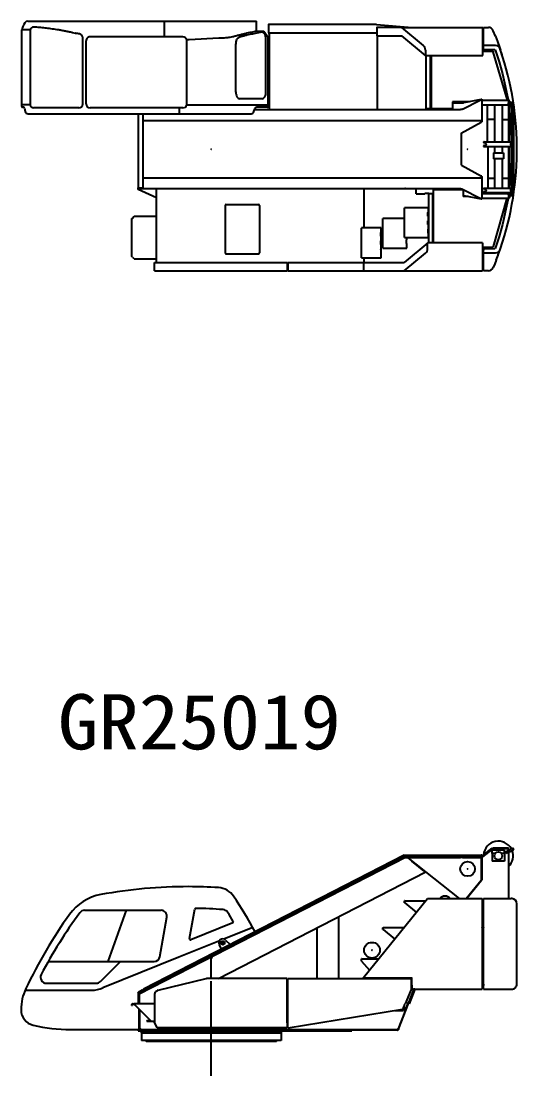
# Model space of a CAD drawing. Extents: x -31701 to 37626, y -27136 to 32271.
# Drawn here: x -2935 to 2094, y -25916 to -15214 of the extents above; entities that cross this region are included whole.
import ezdxf

# ---------------------------------------------------------------- set-up
doc = ezdxf.new("R2010")
doc.units = 0
doc.header["$PDMODE"] = 35
doc.layers.get('0').update_dxf_attribs({"linetype": 'CONTINUOUS'})

msp = doc.modelspace()

# ---------------------------------------------------------------- linework, layer by layer
at = {"color": 40, "linetype": 'Continuous'}
for p, q in [((-2929.27, -15303.74), (-2929.27, -16063.74)), ((-2842.91, -15303.74), (-2929.27, -15303.74)), ((-2867.02, -15213.74), (-548.03, -15213.74)), ((-2842.91, -15303.74), (-2842.91, -16063.74)), ((-1479.23, -15373.74), (-1479.23, -15213.74)), ((-548.03, -15315.78), (-548.03, -15213.75)), ((-424.51, -15250.08), (-424.51, -15332.88)), ((668.4, -15247.88), (-422.31, -15247.88)), ((668.49, -15247.88), (668.4, -15247.88)), ((668.49, -15247.88), (668.58, -15247.88)), ((668.58, -15247.88), (1030.47, -15277.71)), ((672.78, -15281.08), (672.78, -15362.88)), ((929.74, -15277.88), (675.98, -15277.88)), ((924.31, -15278.62), (1144.62, -15462.38)), ((929.74, -15277.88), (1747.19, -15277.88)), ((1030.8, -15277.76), (1030.47, -15277.71)), ((1030.98, -15277.88), (1030.47, -15277.71)), ((1030.8, -15277.76), (1031.07, -15277.88)), ((1747.19, -15561.68), (1747.19, -15277.88)), ((1754.19, -15277.88), (1804.97, -15277.88)), ((1754.19, -15506.08), (1754.19, -15277.88)), ((1802.82, -15277.88), (1804.97, -15277.88)), ((-2415.49, -15330.19), (-2387.96, -15336.08)), ((-2309.94, -16053.74), (-2309.94, -15383.44)), ((-1479.27, -15373.74), (-2236.11, -15373.74)), ((-1293.23, -15373.74), (-1479.23, -15373.74)), ((-1229.23, -15403.74), (-1254.5, -15403.74)), ((-1253.23, -16063.74), (-1253.23, -15403.74)), ((-929.24, -15387.91), (-1229.24, -15403.74)), ((-548.03, -15315.78), (-473.92, -15315.78)), ((-473.92, -15315.78), (-429.23, -15376.12)), ((-451.26, -15933.64), (-451.26, -15393.56)), ((-429.23, -16078.74), (-429.23, -15376.12)), ((-424.51, -15332.88), (672.78, -15332.88)), ((-418.81, -15344.88), (-418.81, -15332.88)), ((-418.81, -15344.88), (-418.81, -16111.88)), ((672.78, -15362.88), (928.24, -15362.88)), ((676.22, -15362.88), (676.22, -16111.88)), ((1167.66, -15562.49), (927.85, -15362.55)), ((1876.69, -15366.47), (1854.28, -15311.12)), ((1876.69, -15366.47), (1880.44, -15376.04)), ((1876.69, -15366.47), (1898.11, -15422.45)), ((-2275.66, -16054.18), (-2275.66, -15413.3)), ((-757.62, -15933.65), (-757.62, -15444.67)), ((1166.19, -15508.46), (1166.19, -15559.26)), ((1747.19, -15475.29), (1747.19, -15481.04)), ((1747.19, -15481.04), (1747.19, -15487.21)), ((1877.07, -15462.05), (1754.19, -15462.05)), ((1871.61, -15506.08), (1754.19, -15506.08)), ((1871.61, -15506.08), (1874.99, -15506.08)), ((1874.99, -15506.08), (1895.08, -15566.16)), ((1898.11, -15422.45), (1918.36, -15478.57)), ((1898.11, -15422.45), (1905.31, -15442.02)), ((1905.31, -15442.02), (1918.36, -15478.57)), ((1918.36, -15478.57), (1921.88, -15488.67)), ((1943.91, -15554.65), (1921.88, -15488.67)), ((1921.88, -15488.67), (1928.68, -15508.55)), ((1166.19, -15559.26), (1166.22, -15559.68)), ((1166.22, -15559.68), (1166.33, -15560.39)), ((1166.79, -15561.7), (1166.33, -15560.39)), ((1166.79, -15561.7), (1167.66, -15562.49)), ((1167.66, -15562.49), (1168.5, -15562.73)), ((1169.4, -15562.84), (1168.5, -15562.73)), ((1169.99, -15562.88), (1169.4, -15562.84)), ((1169.99, -15562.88), (1735.99, -15562.88)), ((1174.66, -16101.88), (1174.66, -15562.88)), ((1216.19, -16101.88), (1216.19, -15562.88)), ((1224.19, -15562.88), (1224.19, -16102.28)), ((1735.99, -15562.88), (1735.99, -15561.68)), ((1735.99, -15561.68), (1747.19, -15561.68)), ((1747.19, -15519.88), (1850.33, -15519.88)), ((1850.33, -15519.88), (1850.69, -15519.88)), ((1850.69, -15519.88), (1851.19, -15519.88)), ((1851.19, -15519.88), (1851.99, -15519.88)), ((1851.99, -15519.88), (1851.99, -15521.48)), ((1853.53, -15521.03), (1851.99, -15521.48)), ((1853.53, -15521.03), (1854.92, -15525.83)), ((1853.97, -15522.57), (1853.87, -15522.23)), ((1854.92, -15525.83), (1853.97, -15522.57)), ((1997.54, -16016.88), (1854.92, -15525.83)), ((1895.08, -15566.16), (1913.94, -15626.64)), ((1913.94, -15626.64), (1931.54, -15687.5)), ((1931.54, -15687.5), (1947.89, -15748.71)), ((1947.89, -15748.71), (1962.97, -15810.23)), ((1962.97, -15810.23), (1976.79, -15872.06)), ((1976.79, -15872.06), (1989.33, -15934.16)), ((1989.33, -15934.16), (2000.6, -15996.5)), ((-490.45, -16001.74), (-718.43, -16001.74)), ((1442.19, -16031.28), (1442.19, -16103.28)), ((1614.09, -16031.28), (1442.19, -16031.28)), ((1442.19, -16043.88), (1551.9, -16043.88)), ((1543.75, -16106.6), (1723.19, -16016.88)), ((1730.96, -16007.6), (1551.9, -16043.88)), ((1739.19, -16016.88), (1723.19, -16016.88)), ((1730.96, -16007.6), (1732.23, -16007.3)), ((1732.23, -16007.3), (1733.16, -16006.88)), ((1733.16, -16006.88), (1733.19, -16006.88)), ((1733.19, -16006.88), (1739.19, -16006.88)), ((1739.19, -16006.88), (1739.19, -16236.88)), ((1739.19, -16016.88), (2009.19, -16016.88)), ((1994.45, -16006.21), (2002.09, -16016.88)), ((2001.02, -15998.43), (2000.6, -15996.5)), ((2004.56, -16005.47), (2009.46, -16012.31)), ((2004.56, -16005.47), (2010.42, -16013.92)), ((2009.19, -16016.88), (2009.19, -16043.88)), ((2009.19, -16026.78), (2017.14, -16037.88)), ((2009.19, -16037.88), (2025.91, -16037.88)), ((2009.19, -16048.79), (2009.19, -16043.88)), ((2009.19, -16053.38), (2009.19, -16048.79)), ((2009.19, -16053.38), (2009.19, -16057.31)), ((2013.77, -16019.54), (2009.46, -16012.31)), ((2012.15, -16016.82), (2014.74, -16021.57)), ((2013.77, -16019.54), (2017.97, -16028.31)), ((2018.63, -16030.13), (2016.89, -16026.05)), ((2017.97, -16028.31), (2021.3, -16037.46)), ((2021.33, -16037.88), (2020.38, -16034.92)), ((2021.41, -16037.88), (2021.3, -16037.46)), ((2021.3, -16037.46), (2021.41, -16037.88)), ((-2842.91, -16063.74), (-2929.22, -16063.74)), ((-2929.22, -16063.74), (-2929.22, -16078.74)), ((-2911.08, -16088.74), (-2919.22, -16088.74)), ((-2901.36, -16096.43), (-2893.26, -16130.64)), ((-2864.06, -16153.74), (-601.34, -16153.74)), ((-2349.94, -16093.74), (-2808.27, -16093.74)), ((-1293.23, -16093.74), (-2235.67, -16093.74)), ((-1745.81, -16153.74), (-1745.81, -16906.88)), ((-1701.41, -16153.74), (-1701.41, -16906.88)), ((-1329.18, -16151.54), (-1329.18, -16093.74)), ((-1329.18, -16150.54), (-1329.18, -16093.74)), ((-1254.5, -16063.74), (-429.23, -16063.74)), ((-572.64, -16132.44), (-563.7, -16102.94)), ((-566.41, -16111.88), (1521.39, -16111.88)), ((-439.23, -16088.74), (-544.55, -16088.74)), ((1175.26, -16101.88), (1174.66, -16101.88)), ((1175.37, -16101.88), (1175.26, -16101.88)), ((1177.14, -16101.88), (1175.37, -16101.88)), ((1177.14, -16101.88), (1216.19, -16101.88)), ((1224.19, -16102.98), (1224.19, -16102.28)), ((1224.19, -16102.98), (1224.19, -16103.28)), ((1224.19, -16103.28), (1224.19, -16104.88)), ((1229.19, -16104.88), (1224.19, -16104.88)), ((1442.19, -16104.88), (1229.19, -16104.88)), ((1442.19, -16104.88), (1442.19, -16103.28)), ((1529.08, -16111.28), (1521.39, -16111.88)), ((1536.6, -16109.51), (1529.08, -16111.28)), ((1543.75, -16106.6), (1536.6, -16109.51)), ((1739.19, -16062.88), (2009.19, -16062.88)), ((1793.16, -16062.88), (1793.16, -16439.88)), ((1866.19, -16062.88), (1866.19, -16439.88)), ((1946.19, -16062.88), (1946.19, -16439.88)), ((2009.19, -16053.88), (2025.93, -16053.88)), ((2009.19, -16057.31), (2009.19, -16060.33)), ((2009.19, -16060.33), (2009.19, -16062.23)), ((2009.19, -16062.23), (2009.19, -16062.88)), ((2009.19, -16062.88), (2009.19, -16439.88)), ((2018.19, -16053.88), (2018.19, -16439.88)), ((2020.23, -16129.46), (2019.5, -16120.07)), ((2020.7, -16101.28), (2019.66, -16110.65)), ((2019.97, -16106.88), (2020.49, -16103.16)), ((2020.23, -16129.46), (2028.15, -16198.91)), ((2022.62, -16092.05), (2020.7, -16101.28)), ((2021.02, -16099.4), (2020.7, -16101.28)), ((2021.02, -16099.4), (2022.62, -16092.05)), ((2022.62, -16092.05), (2024.27, -16084.48)), ((2024.22, -16084.69), (2025.32, -16076.79)), ((2025.32, -16076.79), (2024.27, -16084.48)), ((2025.02, -16054.97), (2024.84, -16053.88)), ((2024.9, -16053.88), (2024.97, -16054.31)), ((2025.78, -16065.55), (2024.97, -16054.31)), ((2025.75, -16066.16), (2024.97, -16054.31)), ((2025.25, -16077.31), (2025.78, -16065.55)), ((2025.78, -16065.55), (2025.32, -16076.79)), ((2045.93, -16951.88), (2045.93, -16073.88)), ((2061.91, -16951.88), (2061.91, -16073.88)), ((-1701.41, -16222.88), (1739.19, -16222.88)), ((-1692.34, -16222.88), (-1697.3, -16222.88)), ((1527.25, -16350.38), (1730.96, -16238.83)), ((1731.43, -16238.56), (1730.96, -16238.83)), ((1738.15, -16237.1), (1731.43, -16238.56)), ((1738.15, -16237.1), (1738.15, -16236.88)), ((1739.19, -16236.88), (1738.15, -16236.88)), ((1866.19, -16213.88), (1793.16, -16213.88)), ((1946.19, -16213.88), (2009.19, -16213.88)), ((2028.15, -16198.91), (2034.48, -16268.51)), ((1527.25, -16350.38), (1527.25, -16675.38)), ((2034.48, -16268.51), (2039.24, -16338.24)), ((2039.24, -16338.24), (2042.41, -16408.06)), ((1756.34, -16439.88), (1756.39, -16446.68)), ((1756.44, -16439.88), (1756.34, -16439.88)), ((1756.39, -16479.05), (1756.34, -16485.88)), ((1778.23, -16454.38), (1756.39, -16446.68)), ((1778.23, -16471.37), (1756.39, -16479.05)), ((1756.44, -16439.88), (2045.93, -16439.88)), ((1761.24, -16439.88), (1758.08, -16439.88)), ((1778.23, -16454.38), (1779.15, -16454.38)), ((2045.93, -16450.23), (2034.15, -16454.38)), ((2045.93, -16475.51), (2034.15, -16471.37)), ((2042.41, -16408.06), (2043.13, -16439.88)), ((2043.38, -16451.13), (2043.92, -16474.81)), ((1756.34, -16485.88), (1756.44, -16485.88)), ((1756.44, -16485.88), (2045.93, -16485.88)), ((1798.17, -16485.88), (1798.17, -16907.88)), ((1855.58, -16549.88), (1855.58, -16612.88)), ((1855.58, -16549.88), (1956.8, -16549.88)), ((1866.19, -16485.88), (1866.19, -16549.88)), ((1946.19, -16485.88), (1946.19, -16549.88)), ((1956.8, -16549.88), (1956.8, -16612.88)), ((1979.86, -16485.88), (1992.71, -16485.88)), ((2009.19, -16485.88), (2009.19, -16907.88)), ((2018.19, -16485.88), (2018.19, -16907.88)), ((2043.99, -16547.82), (2042.41, -16617.69)), ((2043.99, -16485.88), (2043.99, -16547.82)), ((1531.91, -16675.38), (1735.62, -16786.92)), ((1956.8, -16612.88), (1855.58, -16612.88)), ((1866.19, -16612.88), (1866.19, -16907.88)), ((1946.19, -16612.88), (1946.19, -16907.88)), ((2039.24, -16687.51), (2034.48, -16757.24)), ((2042.41, -16617.69), (2039.24, -16687.51)), ((-1701.41, -16802.88), (1739.19, -16802.88)), ((1737.06, -16787.8), (1735.62, -16786.92)), ((1738.15, -16788.65), (1737.06, -16787.8)), ((1738.15, -16788.88), (1738.15, -16788.65)), ((1738.15, -16788.88), (1739.19, -16788.88)), ((1739.19, -16788.88), (1739.19, -17018.88)), ((2034.48, -16757.24), (2028.15, -16826.85)), ((-1745.81, -16906.88), (-1745.1, -16906.88)), ((-1745.81, -16922.88), (-1745.81, -16906.88)), ((-1745.1, -16906.88), (-1743.04, -16906.88)), ((-1743.04, -16906.88), (-1739.78, -16906.88)), ((-1739.78, -16906.88), (-1735.55, -16906.88)), ((-1738.79, -16913.88), (-1738.79, -16906.88)), ((-1735.55, -16906.88), (-1701.41, -16906.88)), ((1756.34, -16907.88), (1756.39, -16914.68)), ((1756.44, -16907.88), (1756.34, -16907.88)), ((1756.44, -16907.88), (2045.93, -16907.88)), ((1866.19, -16811.88), (1798.17, -16811.88)), ((2009.19, -16811.88), (1946.19, -16811.88)), ((2019.46, -16907.58), (2019.5, -16905.68)), ((2019.47, -16907.88), (2019.46, -16907.58)), ((2020.23, -16896.29), (2019.5, -16905.68)), ((2028.15, -16826.85), (2020.23, -16896.29)), ((-1560.81, -17005.94), (-1745.81, -16922.88)), ((-1734.47, -16913.88), (-1738.79, -16913.88)), ((-1734.47, -16913.88), (1521.39, -16913.88)), ((-1560.81, -17662.88), (-1560.81, -16913.88)), ((542.03, -16913.88), (542.03, -17312.28)), ((964.19, -16913.88), (956.88, -16913.88)), ((1072.85, -16965.88), (1072.85, -16913.88)), ((1072.85, -16965.88), (1160.98, -16965.88)), ((1160.98, -16963.88), (1160.98, -16965.88)), ((1197.35, -16963.88), (1160.98, -16963.88)), ((1198.6, -16963.88), (1197.35, -16963.88)), ((1197.35, -16963.88), (1197.35, -17462.88)), ((1200.14, -16963.88), (1198.6, -16963.88)), ((1200.14, -16963.88), (1239.19, -16963.88)), ((1239.19, -16963.88), (1239.19, -17462.88)), ((1247.19, -16920.88), (1252.19, -16920.88)), ((1247.19, -16922.48), (1247.19, -16920.88)), ((1247.19, -16922.48), (1247.19, -16923.06)), ((1247.19, -16924.48), (1247.19, -16923.06)), ((1247.19, -17462.88), (1247.19, -16924.48)), ((1252.19, -16920.88), (1547.19, -16920.88)), ((1521.39, -16913.88), (1529.08, -16914.47)), ((1529.08, -16914.47), (1536.6, -16916.25)), ((1536.6, -16916.25), (1543.75, -16919.16)), ((1543.75, -16919.16), (1723.19, -17008.88)), ((1548.19, -16921.38), (1548.17, -16921.38)), ((1548.19, -16921.38), (1548.19, -16991.88)), ((1551.9, -16981.88), (1548.19, -16981.88)), ((1601.26, -16991.88), (1548.19, -16991.88)), ((1551.9, -16981.88), (1730.96, -17018.15)), ((1723.19, -17008.88), (1739.19, -17008.88)), ((1739.19, -16962.88), (2009.19, -16962.88)), ((1739.19, -17008.88), (2009.19, -17008.88)), ((1756.39, -16947.05), (1756.34, -16953.88)), ((1756.34, -16953.88), (2045.75, -16953.88)), ((1778.23, -16922.38), (1756.39, -16914.68)), ((1778.23, -16939.37), (1756.39, -16947.05)), ((1756.44, -16953.88), (1758.08, -16953.88)), ((1788.19, -16953.88), (1798.17, -16953.88)), ((1849.29, -17003.44), (1849.19, -17003.49)), ((1991.4, -17008.88), (1852.88, -17499.9)), ((1907.2, -16953.88), (1922.37, -16953.88)), ((2009.39, -17013.55), (2004.56, -17020.28)), ((2009.19, -16953.88), (2009.19, -16962.88)), ((2009.19, -16963.52), (2009.19, -16962.88)), ((2009.19, -16965.42), (2009.19, -16963.52)), ((2009.19, -16965.42), (2009.19, -16968.44)), ((2009.19, -16972.38), (2009.19, -16968.44)), ((2032.26, -16971.88), (2009.19, -16971.88)), ((2009.19, -16976.96), (2009.19, -16972.38)), ((2009.19, -16976.96), (2009.19, -16981.88)), ((2009.19, -16981.88), (2009.19, -17008.88)), ((2028.54, -16987.88), (2009.19, -16987.88)), ((2009.25, -17013.74), (2014.09, -17005.61)), ((2014.09, -17005.61), (2009.39, -17013.55)), ((2013.92, -17005.9), (2018.05, -16997.26)), ((2018.05, -16997.26), (2014.09, -17005.61)), ((2017.84, -16997.7), (2021.36, -16987.88)), ((2021.37, -16987.88), (2018.05, -16997.26)), ((2024.79, -16971.88), (2025.44, -16967.11)), ((2025.44, -16967.11), (2024.82, -16971.88)), ((2025.25, -16968.46), (2025.79, -16958.49)), ((2025.79, -16958.49), (2025.44, -16967.11)), ((2025.56, -16953.88), (2025.79, -16958.49)), ((2025.71, -16960.05), (2025.65, -16955.79)), ((2034.91, -16987.18), (2028.54, -16987.88)), ((2045.93, -16918.23), (2034.15, -16922.38)), ((2045.93, -16943.51), (2034.15, -16939.37)), ((2041.03, -16985.14), (2034.91, -16987.18)), ((-865.81, -17083.88), (-865.81, -17563.88)), ((-855.81, -17073.88), (-525.81, -17073.88)), ((-515.81, -17083.88), (-515.81, -17563.88)), ((955.22, -17408.88), (955.22, -17108.88)), ((956.82, -17108.88), (955.22, -17108.88)), ((956.82, -17107.28), (956.82, -17108.88)), ((1195.21, -17107.28), (956.82, -17107.28)), ((1195.21, -17107.28), (1196.82, -17107.88)), ((1196.82, -17107.88), (1196.82, -17109.18)), ((1196.82, -17109.18), (1196.82, -17110.88)), ((1196.82, -17153.88), (1196.82, -17110.88)), ((1732.23, -17018.45), (1730.96, -17018.15)), ((1733.16, -17018.88), (1732.23, -17018.45)), ((1733.19, -17018.88), (1733.16, -17018.88)), ((1739.19, -17018.88), (1733.19, -17018.88)), ((1989.33, -17091.6), (1976.79, -17153.69)), ((2000.6, -17029.25), (1989.33, -17091.6)), ((2001.02, -17027.32), (2000.6, -17029.25)), ((2002.44, -17023.63), (2001.02, -17027.32)), ((2001.47, -17025.9), (2001.02, -17027.32)), ((2001.47, -17025.9), (2002.09, -17024.55)), ((2004.56, -17020.28), (2002.44, -17023.63)), ((2002.91, -17022.75), (2002.44, -17023.63)), ((2002.91, -17022.75), (2004.56, -17020.28)), ((-1811.05, -17217.12), (-1811.11, -17217.88)), ((-1811.11, -17601.88), (-1811.11, -17217.88)), ((-1810.67, -17216.74), (-1811.05, -17217.12)), ((-1811.05, -17217.12), (-1810.67, -17216.74)), ((-1809.49, -17215.56), (-1810.67, -17216.74)), ((-1809.49, -17215.56), (-1788.12, -17194.19)), ((-1788.12, -17194.19), (-1786.95, -17193.01)), ((-1786.95, -17193.01), (-1786.56, -17192.63)), ((-1786.56, -17192.63), (-1785.81, -17192.58)), ((-1785.81, -17192.58), (-1560.81, -17192.58)), ((737.59, -17216.88), (735.99, -17216.88)), ((735.99, -17216.89), (735.99, -17216.88)), ((735.99, -17516.88), (735.99, -17216.89)), ((737.59, -17215.28), (737.59, -17216.88)), ((737.6, -17215.28), (737.59, -17215.28)), ((955.22, -17215.28), (737.6, -17215.28)), ((1191.82, -17155.88), (1192.41, -17154.46)), ((1191.82, -17191.88), (1191.82, -17155.88)), ((1191.82, -17191.88), (1192.41, -17193.29)), ((1192.41, -17154.46), (1193.82, -17153.88)), ((1193.82, -17193.88), (1192.41, -17193.29)), ((1193.82, -17153.88), (1196.82, -17153.88)), ((1196.82, -17193.88), (1193.82, -17193.88)), ((1196.82, -17238.88), (1196.82, -17193.88)), ((1962.97, -17215.52), (1947.89, -17277.05)), ((1976.79, -17153.69), (1962.97, -17215.52)), ((518.36, -17313.88), (516.76, -17313.88)), ((516.76, -17313.89), (516.76, -17313.88)), ((516.76, -17313.89), (516.76, -17314.79)), ((518.36, -17313.89), (516.76, -17313.89)), ((516.76, -17613.87), (516.76, -17313.89)), ((518.36, -17312.28), (518.36, -17313.88)), ((518.37, -17312.28), (518.36, -17312.28)), ((518.36, -17313.88), (518.36, -17313.89)), ((518.37, -17313.88), (518.36, -17313.88)), ((518.37, -17312.28), (519.58, -17312.3)), ((718.36, -17312.28), (518.37, -17312.28)), ((518.37, -17312.28), (518.37, -17313.88)), ((718.36, -17358.88), (718.36, -17312.28)), ((1191.82, -17240.88), (1192.41, -17239.46)), ((1191.82, -17276.88), (1191.82, -17240.88)), ((1191.82, -17276.88), (1192.41, -17278.29)), ((1191.82, -17325.88), (1192.41, -17324.46)), ((1191.82, -17325.88), (1191.82, -17361.88)), ((1192.41, -17239.46), (1193.82, -17238.88)), ((1193.82, -17278.88), (1192.41, -17278.29)), ((1192.41, -17324.46), (1193.82, -17323.88)), ((1193.82, -17238.88), (1196.82, -17238.88)), ((1196.82, -17278.88), (1193.82, -17278.88)), ((1193.82, -17323.88), (1196.82, -17323.88)), ((1196.82, -17323.88), (1196.82, -17278.88)), ((1947.89, -17277.05), (1931.54, -17338.25)), ((713.36, -17360.88), (713.94, -17359.46)), ((713.36, -17396.88), (713.36, -17360.88)), ((713.36, -17396.88), (713.94, -17398.29)), ((713.36, -17445.88), (713.94, -17444.46)), ((713.94, -17359.46), (715.36, -17358.88)), ((715.36, -17398.88), (713.94, -17398.29)), ((713.94, -17444.46), (715.36, -17443.88)), ((715.36, -17358.88), (718.36, -17358.88)), ((718.36, -17398.88), (715.36, -17398.88)), ((715.36, -17443.88), (718.36, -17443.88)), ((718.36, -17443.88), (718.36, -17398.88)), ((955.22, -17408.88), (956.82, -17408.88)), ((956.82, -17410.48), (956.82, -17408.88)), ((956.82, -17410.48), (1195.21, -17410.48)), ((972.59, -17433.88), (973.18, -17432.46)), ((972.59, -17433.88), (972.59, -17469.88)), ((973.18, -17432.46), (974.59, -17431.88)), ((974.59, -17431.88), (977.59, -17431.88)), ((977.59, -17431.88), (977.59, -17410.48)), ((1192.41, -17363.29), (1191.82, -17361.88)), ((1193.82, -17363.88), (1192.41, -17363.29)), ((1193.82, -17363.88), (1196.82, -17363.88)), ((1195.21, -17410.48), (1196.82, -17409.87)), ((1196.82, -17406.88), (1196.82, -17363.88)), ((1196.82, -17408.57), (1196.82, -17406.88)), ((1196.82, -17408.57), (1196.82, -17409.87)), ((1913.94, -17399.11), (1895.08, -17459.59)), ((1931.54, -17338.25), (1913.94, -17399.11)), ((713.36, -17481.88), (713.36, -17445.88)), ((713.36, -17481.88), (713.94, -17483.29)), ((713.36, -17530.88), (713.94, -17529.46)), ((713.36, -17530.88), (713.36, -17566.88)), ((715.36, -17483.88), (713.94, -17483.29)), ((713.94, -17529.46), (715.36, -17528.88)), ((718.36, -17483.88), (715.36, -17483.88)), ((715.36, -17528.88), (718.36, -17528.88)), ((718.36, -17528.88), (718.36, -17483.88)), ((735.99, -17516.88), (737.59, -17516.88)), ((737.59, -17518.48), (737.59, -17516.88)), ((737.59, -17518.48), (977.59, -17518.48)), ((1190.01, -17462.88), (951.15, -17662.88)), ((973.18, -17471.29), (972.59, -17469.88)), ((974.59, -17471.88), (973.18, -17471.29)), ((974.59, -17471.88), (977.59, -17471.88)), ((977.59, -17518.48), (977.59, -17471.88)), ((1188.19, -17522.09), (1188.19, -17464.4)), ((1745.19, -17462.88), (1190.01, -17462.88)), ((1745.19, -17462.88), (1745.19, -17747.88)), ((1745.19, -17505.88), (1849.59, -17505.88)), ((1754.19, -17519.67), (1871.61, -17519.67)), ((1754.19, -17519.67), (1754.19, -17528.28)), ((1754.19, -17528.28), (1754.19, -17536.66)), ((1754.19, -17544.59), (1754.19, -17536.66)), ((1754.19, -17551.87), (1754.19, -17544.59)), ((1754.19, -17558.29), (1754.19, -17551.87)), ((1849.59, -17505.88), (1849.98, -17505.88)), ((1849.98, -17505.88), (1849.98, -17504.28)), ((1851.52, -17504.71), (1849.98, -17504.28)), ((1852.88, -17499.9), (1851.52, -17504.71)), ((1874.99, -17519.67), (1871.61, -17519.67)), ((1895.08, -17459.59), (1874.99, -17519.67)), ((-1811.11, -17601.88), (-1811.05, -17602.63)), ((-1810.67, -17603.01), (-1811.05, -17602.63)), ((-1809.49, -17604.19), (-1810.67, -17603.01)), ((-1808.81, -17604.88), (-1809.49, -17604.19)), ((-1806.88, -17606.81), (-1808.81, -17604.88)), ((-1805.81, -17607.88), (-1806.88, -17606.81)), ((-1805.81, -17607.88), (-1791.81, -17621.88)), ((-1788.81, -17624.88), (-1791.81, -17621.88)), ((-1790.71, -17622.98), (-1791.81, -17621.88)), ((-1788.81, -17624.88), (-1790.71, -17622.98)), ((-1788.12, -17625.56), (-1788.81, -17624.88)), ((-1788.12, -17625.56), (-1786.95, -17626.74)), ((-1786.56, -17627.12), (-1786.95, -17626.74)), ((-1786.56, -17627.12), (-1785.81, -17627.18)), ((-1785.81, -17627.18), (-1560.81, -17627.18)), ((-855.81, -17573.88), (-525.81, -17573.88)), ((516.76, -17613.88), (518.36, -17613.88)), ((518.36, -17615.48), (518.36, -17613.88)), ((518.37, -17615.48), (718.36, -17615.48)), ((542.03, -17615.48), (542.03, -17662.88)), ((713.94, -17568.29), (713.36, -17566.88)), ((715.36, -17568.88), (713.94, -17568.29)), ((715.36, -17568.88), (718.36, -17568.88)), ((718.36, -17615.48), (718.36, -17568.88)), ((951.99, -17747.88), (1166.71, -17568.09)), ((1754.19, -17563.7), (1754.19, -17558.29)), ((1754.19, -17743.88), (1754.19, -17563.7)), ((1754.19, -17563.7), (1877.05, -17563.7)), ((1884.34, -17639.67), (1869.48, -17677.42)), ((1884.34, -17639.67), (1903.59, -17588.43)), ((1903.59, -17588.43), (1905.31, -17583.73)), ((-1582.01, -17662.88), (-1550.52, -17662.88)), ((-1582.01, -17747.88), (-1582.01, -17662.88)), ((-1581.3, -17747.88), (-1582.01, -17747.88)), ((-1581.3, -17747.88), (-236.01, -17747.88)), ((-1550.52, -17662.88), (-1542.63, -17662.88)), ((-1542.37, -17662.88), (-1542.63, -17662.88)), ((-1542.37, -17662.88), (-236.01, -17662.88)), ((-236.01, -17662.88), (-236.01, -17747.88)), ((-227.81, -17662.88), (-227.81, -17744.68)), ((-227.81, -17662.88), (951.15, -17662.88)), ((-224.61, -17747.88), (1745.19, -17747.88)), ((538.77, -17662.88), (538.77, -17747.88)), ((543.9, -17747.88), (543.51, -17747.87)), ((1754.19, -17743.88), (1754.19, -17746.07)), ((1754.19, -17747.42), (1754.19, -17746.07)), ((1754.19, -17747.88), (1754.19, -17747.42)), ((1804.97, -17747.88), (1754.19, -17747.88)), ((1869.48, -17677.42), (1854.22, -17714.79)), ((1739.19, -23687.12), (1843.69, -23604)), ((1849.19, -23611.12), (1744.69, -23694.24)), ((1843.69, -23604), (1849.19, -23611.12)), ((1843.69, -23659.12), (1843.69, -23627.12)), ((1968.69, -23627.12), (1843.69, -23627.12)), ((1849.29, -23602.12), (2009.19, -23602.12)), ((1849.29, -23611.12), (1849.29, -23602.12)), ((2009.19, -23611.12), (1849.29, -23611.12)), ((1968.69, -23659.12), (1968.69, -23627.12)), ((1978.94, -23641.37), (2025.16, -23619.81)), ((1979.2, -23641.92), (1978.94, -23641.37)), ((1979.93, -23643.49), (1979.2, -23641.92)), ((1981.03, -23645.84), (1979.93, -23643.49)), ((1982.32, -23648.62), (1981.03, -23645.84)), ((1983.61, -23651.39), (1982.32, -23648.62)), ((1984.71, -23653.74), (1983.61, -23651.39)), ((1985.7, -23655.87), (2031.92, -23634.31)), ((2009.19, -23611.12), (2009.19, -23602.12)), ((2009.19, -23611.12), (2009.19, -23611.88)), ((2009.19, -23614.05), (2009.19, -23611.88)), ((2009.19, -23617.29), (2009.19, -23614.05)), ((2009.19, -23621.12), (2009.19, -23617.29)), ((2009.19, -23621.12), (2009.19, -23627.26)), ((2009.19, -23644.92), (2009.19, -24117.21)), ((2050.54, -23607.98), (2025.16, -23619.81)), ((2031.92, -23634.31), (2057.3, -23622.48)), ((2053.57, -23607.24), (2050.54, -23607.98)), ((2056.66, -23607.71), (2053.57, -23607.24)), ((2059.32, -23609.33), (2056.66, -23607.71)), ((2057.3, -23622.48), (2059.82, -23620.64)), ((2061.17, -23611.85), (2059.32, -23609.33)), ((2059.82, -23620.64), (2061.44, -23617.97)), ((2061.91, -23614.88), (2061.17, -23611.85)), ((2061.44, -23617.97), (2061.91, -23614.88)), ((964.19, -23699.12), (-1736.05, -25086.92)), ((956.88, -23684.89), (-1734.47, -25068.12)), ((950.19, -23677.12), (-1692.34, -25035.26)), ((950.19, -23677.12), (1733.19, -23677.12)), ((964.19, -23699.12), (956.88, -23684.89)), ((964.19, -23699.12), (964.19, -23687.12)), ((964.19, -23687.12), (1521.39, -23687.12)), ((964.19, -23699.12), (1521.39, -23699.12)), ((984.22, -23701.15), (964.19, -23699.12)), ((988.59, -23704.66), (984.22, -23701.15)), ((992.99, -23699.12), (988.42, -23704.87)), ((988.42, -23704.87), (1507.03, -24117.32)), ((1154.06, -23837.65), (1029.29, -23737.37)), ((1521.39, -23687.12), (1529.08, -23687.12)), ((1529.08, -23699.12), (1521.39, -23699.12)), ((1529.08, -23687.12), (1536.6, -23687.12)), ((1536.6, -23699.12), (1529.08, -23699.12)), ((1536.6, -23687.12), (1543.75, -23687.12)), ((1543.75, -23699.12), (1536.6, -23699.12)), ((1543.75, -23687.12), (1723.19, -23687.12)), ((1543.75, -23699.12), (1723.19, -23699.12)), ((1723.19, -23687.12), (1733.19, -23687.12)), ((1733.19, -23699.12), (1723.19, -23699.12)), ((1733.19, -23677.12), (1733.19, -23923.45)), ((1739.19, -23677.12), (1733.19, -23677.12)), ((1739.19, -23677.12), (1739.19, -23923.45)), ((1744.69, -23694.24), (1739.19, -23687.12)), ((1740.93, -23689.37), (1739.19, -23690.75)), ((1874.97, -23659.12), (1843.69, -23659.12)), ((1843.69, -23659.12), (1843.69, -23739.12)), ((1968.69, -23739.12), (1843.69, -23739.12)), ((1968.69, -23659.12), (1937.42, -23659.12)), ((1968.69, -23659.12), (1968.69, -23739.12)), ((1985.44, -23655.32), (1984.71, -23653.74)), ((1985.7, -23655.87), (1985.44, -23655.32)), ((-933.05, -24928.32), (1165.33, -23849.84)), ((1157.06, -23840.06), (1154.06, -23837.65)), ((1159.93, -23842.36), (1157.06, -23840.06)), ((1162.59, -23844.5), (1159.93, -23842.36)), ((1161.73, -23843.82), (1161.65, -23843.75)), ((1162.32, -23844.28), (1161.73, -23843.82)), ((1162.59, -23844.5), (1162.32, -23844.28)), ((1162.59, -23844.5), (1164.07, -23847.38)), ((1165.01, -23849.21), (1164.07, -23847.38)), ((1164.07, -23847.38), (1165.01, -23849.21)), ((1165.01, -23849.21), (1165.33, -23849.84)), ((1578.89, -24117.32), (1730.96, -23929.74)), ((1735.62, -23933.52), (1586.61, -24117.32)), ((1732.23, -23927.73), (1730.96, -23929.74)), ((1733.16, -23924.23), (1732.23, -23927.73)), ((1733.19, -23923.45), (1733.16, -23924.23)), ((1735.62, -23933.52), (1737.23, -23931.12)), ((1737.2, -23931.18), (1737.42, -23930.71)), ((1738.38, -23928.46), (1737.23, -23931.12)), ((1737.42, -23930.71), (1737.23, -23931.12)), ((1737.57, -23930.47), (1737.43, -23930.68)), ((1737.44, -23930.68), (1737.69, -23930.11)), ((1737.76, -23929.92), (1737.57, -23930.47)), ((1738.38, -23928.46), (1738.34, -23928.6)), ((1738.38, -23928.46), (1738.99, -23925.99)), ((1738.78, -23927.05), (1738.62, -23927.51)), ((1738.81, -23926.8), (1738.66, -23927.4)), ((1738.73, -23927.04), (1738.82, -23926.74)), ((1738.83, -23926.65), (1738.78, -23927.05)), ((1738.99, -23925.99), (1738.98, -23926.06)), ((1738.99, -23925.99), (1739.19, -23923.45)), ((538.77, -24919.36), (1188.19, -24117.32)), ((955.22, -24142.12), (955.24, -24141.71)), ((955.22, -24160.12), (955.22, -24142.12)), ((955.22, -24160.12), (956.82, -24160.12)), ((955.24, -24141.71), (955.23, -24141.9)), ((955.24, -24141.71), (955.41, -24140.97)), ((955.41, -24140.97), (955.32, -24141.29)), ((955.82, -24140.13), (955.41, -24140.97)), ((956.83, -24139.12), (955.82, -24140.13)), ((956.82, -24160.12), (1075.34, -24256.69)), ((956.83, -24139.12), (957.45, -24138.79)), ((957.45, -24138.79), (958.24, -24138.57)), ((957.67, -24138.71), (957.45, -24138.79)), ((958.24, -24138.57), (957.67, -24138.71)), ((958.24, -24138.57), (958.82, -24138.52)), ((958.82, -24138.52), (1171.03, -24138.52)), ((1188.19, -24117.32), (1741.99, -24117.32)), ((1742.03, -24117.32), (1741.99, -24117.32)), ((1741.99, -24117.32), (1741.99, -24411.5)), ((1754.19, -24117.21), (1754.19, -24119.9)), ((1754.19, -24117.21), (2034.48, -24117.21)), ((1754.19, -24123.32), (1754.19, -24119.9)), ((1754.19, -24127.97), (1754.19, -24123.32)), ((1754.19, -24133.73), (1754.19, -24127.97)), ((1754.19, -24140.46), (1754.19, -24133.73)), ((1754.19, -24406.22), (1754.19, -24140.46)), ((2039.24, -24117.21), (2034.48, -24117.21)), ((2042.41, -24117.21), (2039.24, -24117.21)), ((2043.99, -24117.21), (2042.41, -24117.21)), ((2093.42, -24170.32), (2094.19, -24170.32)), ((2093.99, -24983.92), (2094.19, -24170.32)), ((-2290.41, -24236.11), (-1515.2, -24236.11)), ((-2052.88, -24756.11), (-1864.91, -24236.11)), ((-1226.48, -24523.2), (-1173.88, -24224.89)), ((-1527.56, -24706.65), (-1456.13, -24306.65)), ((-787.9, -24362.5), (-1212.88, -24534.21)), ((288.96, -24928.32), (288.48, -24300.51)), ((288.48, -24307.12), (289.19, -24307.12)), ((289.19, -24928.32), (289.19, -24300.14)), ((-584.65, -24409.81), (-878.15, -24528.39)), ((-561.17, -24451.89), (-561.12, -24451.97)), ((-561.06, -24452.09), (-561.1, -24452.01)), ((-560.31, -24453.45), (-560.44, -24453.2)), ((-560.33, -24453.41), (-560.31, -24453.45)), ((69.19, -24928.32), (69.19, -24413.21)), ((735.99, -24413.12), (736.02, -24412.71)), ((735.99, -24431.12), (735.99, -24413.12)), ((735.99, -24431.12), (737.59, -24431.12)), ((736.02, -24412.71), (736, -24412.9)), ((736.02, -24412.71), (736.18, -24411.97)), ((736.18, -24411.97), (736.09, -24412.29)), ((736.59, -24411.13), (736.18, -24411.97)), ((737.6, -24410.12), (736.59, -24411.13)), ((737.59, -24431.12), (855.99, -24527.59)), ((737.6, -24410.12), (738.22, -24409.79)), ((738.22, -24409.79), (739.01, -24409.57)), ((738.44, -24409.71), (738.22, -24409.79)), ((739.01, -24409.57), (738.44, -24409.71)), ((739.01, -24409.57), (739.59, -24409.52)), ((739.01, -24409.57), (739.5, -24409.79)), ((739.59, -24409.52), (951.6, -24409.52)), ((948.39, -24413.48), (948.8, -24412.97)), ((948.39, -24413.49), (948.39, -24413.48)), ((1742.06, -24411.56), (1741.99, -24411.5)), ((1741.99, -24412.04), (1742.06, -24411.56)), ((1741.99, -24412.7), (1741.99, -24412.04)), ((1742.06, -24412.24), (1741.99, -24412.71)), ((1742.06, -24413.23), (1741.99, -24412.7)), ((1741.99, -24413.3), (1742.06, -24413.23)), ((1741.99, -24413.3), (1741.99, -25037.32)), ((1754.19, -24406.22), (1754.19, -24410.27)), ((1754.19, -24414.66), (1754.19, -24410.27)), ((1754.19, -24419.24), (1754.19, -24414.66)), ((1754.19, -24983.92), (1754.19, -24419.24)), ((-927.47, -24548.32), (-1334.76, -24712.88)), ((-902.14, -24629.14), (-923.49, -24587.6)), ((-871.89, -24559.52), (-906.82, -24573.63)), ((-860.9, -24538.33), (-815.15, -24584.43)), ((-1334.81, -24712.88), (-2105.51, -25024.26)), ((-1007.62, -24724.54), (-996.95, -24707.06)), ((-2659.25, -24756.11), (-1586.62, -24756.11)), ((-2130.35, -24958.53), (-1927.93, -24756.1)), ((-1007.57, -24928.32), (-1007.62, -24724.54)), ((516.78, -24732.71), (516.76, -24732.9)), ((516.76, -24733.12), (516.78, -24732.71)), ((516.76, -24751.12), (516.76, -24733.12)), ((516.76, -24751.12), (518.36, -24751.12)), ((516.94, -24731.97), (516.78, -24732.71)), ((516.94, -24731.97), (516.85, -24732.29)), ((517.36, -24731.13), (516.94, -24731.97)), ((518.37, -24730.12), (517.36, -24731.13)), ((518.36, -24751.12), (599.2, -24844.73)), ((518.37, -24730.12), (518.99, -24729.79)), ((518.99, -24729.79), (519.77, -24729.57)), ((519.21, -24729.71), (518.99, -24729.79)), ((519.77, -24729.57), (519.21, -24729.71)), ((519.77, -24729.57), (520.36, -24729.52)), ((520.36, -24729.52), (692.49, -24729.52)), ((-1542.91, -25046.8), (-1056.28, -24928.38)), ((-1056.28, -24928.38), (-1055.85, -24928.32)), ((-1056.28, -24928.39), (-1056.28, -24928.38)), ((-1055.85, -24928.32), (-1055.73, -24928.32)), ((-1055.73, -24928.32), (-1055.73, -24928.32)), ((-237.21, -24928.32), (-1055.73, -24928.32)), ((-238.41, -24928.32), (-237.21, -24928.32)), ((-237.21, -24928.32), (-237.21, -24928.32)), ((-236.01, -25377.12), (-236.01, -24929.52)), ((-227.81, -25391.12), (-227.81, -24929.52)), ((-226.61, -24928.32), (1020.99, -24928.32)), ((539.71, -24920.12), (538.77, -24919.36)), ((539.71, -24921.32), (539.71, -24920.12)), ((541.72, -24921.32), (539.71, -24921.32)), ((541.72, -24921.32), (1030.19, -24921.32)), ((1020.99, -24928.63), (1020.99, -24928.32)), ((1020.99, -24929.52), (1020.99, -24928.63)), ((1021.12, -24929.52), (1020.99, -24929.52)), ((1021.91, -24929.52), (1021.12, -24929.52)), ((1022.19, -24929.52), (1021.91, -24929.52)), ((1022.19, -24929.52), (1022.19, -25040.07)), ((1030.19, -24986.12), (1030.19, -24918.12)), ((-2678.1, -24976.1), (-2172.78, -24976.1)), ((-1735.55, -25058.8), (-1701.41, -25041.12)), ((-1697.32, -25049.03), (-1701.41, -25041.12)), ((-1692.34, -25035.26), (-1687.78, -25044.13)), ((-1592.26, -24990.98), (-1663.41, -25027.55)), ((-1661.77, -25030.75), (-1663.41, -25027.55)), ((-1590.61, -24994.19), (-1592.26, -24990.98)), ((-1005.81, -25916.27), (-1005.81, -24954.72)), ((1022.09, -25040.55), (959.33, -25183.39)), ((1020.99, -25040.07), (1021.87, -25040.07)), ((1021.8, -25040.42), (1020.99, -25040.07)), ((1021.8, -25040.42), (1022.09, -25040.55)), ((1021.87, -25040.07), (1022.19, -25040.07)), ((1030.19, -24994.84), (1030.19, -24986.12)), ((1030.19, -24994.84), (1030.19, -25003.32)), ((1030.19, -25003.32), (1030.19, -25011.28)), ((1030.19, -25011.28), (1030.19, -25018.52)), ((1030.19, -25018.52), (1030.19, -25024.8)), ((1030.19, -25024.8), (1030.19, -25029.95)), ((1030.19, -25029.95), (1030.19, -25033.82)), ((1030.19, -25036.29), (1030.19, -25033.82)), ((1030.19, -25036.29), (1045.18, -25037.06)), ((1042.23, -25059.85), (1051.01, -25037.16)), ((1060.19, -25037.32), (1045.18, -25037.06)), ((1057.4, -25037.27), (1047.83, -25062.01)), ((1060.19, -25037.32), (1741.99, -25037.32)), ((1754.19, -24983.92), (1754.19, -24992.24)), ((1754.19, -24992.24), (1754.19, -25000.36)), ((1754.19, -25008.07), (1754.19, -25000.36)), ((1754.19, -25015.19), (1754.19, -25008.07)), ((1754.19, -25021.54), (1754.19, -25015.19)), ((1754.19, -25026.96), (1754.19, -25021.54)), ((1754.19, -25031.32), (1754.19, -25026.96)), ((1754.19, -25034.51), (1754.19, -25031.32)), ((1754.19, -25036.46), (1754.19, -25034.51)), ((1754.19, -25037.12), (1754.19, -25036.46)), ((1754.19, -25037.12), (2040.8, -25037.12)), ((-2893.33, -25046.1), (-2217.9, -25046.1)), ((-1745.81, -25075.67), (-1745.1, -25070.55)), ((-1745.81, -25075.67), (-1745.81, -25185.82)), ((-1745.1, -25070.55), (-1743.04, -25065.8)), ((-1743.04, -25065.8), (-1739.78, -25061.79)), ((-1739.78, -25061.79), (-1735.55, -25058.8)), ((-1734.47, -25068.12), (-1738.79, -25081.59)), ((-1738.79, -25081.59), (-1736.05, -25086.92)), ((-1736.81, -25085.44), (-1736.81, -25185.82)), ((-1736.81, -25087.12), (-1736.13, -25086.77)), ((-1736.7, -25075.06), (-1736.15, -25072.11)), ((-1736.15, -25072.11), (-1735.3, -25070.71)), ((-1582.01, -25101.99), (-1582.26, -25101.82)), ((-1582.04, -25101.82), (-1582.26, -25101.82)), ((-1582.01, -25101.82), (-1582.04, -25101.82)), ((-1581.3, -25088.07), (-1582.01, -25096.55)), ((-1582.01, -25096.55), (-1582.01, -25372.32)), ((-1579.2, -25079.82), (-1581.3, -25088.07)), ((-1579.2, -25079.82), (-1575.75, -25072.03)), ((-1575.75, -25072.03), (-1571.07, -25064.92)), ((-1565.27, -25058.68), (-1571.07, -25064.92)), ((-1558.51, -25053.5), (-1565.27, -25058.68)), ((-1558.51, -25053.5), (-1550.99, -25049.5)), ((-1542.91, -25046.8), (-1550.99, -25049.5)), ((994.6, -25182.95), (1042.23, -25059.85)), ((1047.83, -25062.01), (1000.19, -25185.12)), ((-1811.11, -25191.12), (-1811.05, -25190.36)), ((-1811.11, -25203.12), (-1811.11, -25191.12)), ((-1811.11, -25203.12), (-1808.81, -25203.12)), ((-1810.67, -25189.01), (-1811.05, -25190.36)), ((-1809.49, -25187.31), (-1810.67, -25189.01)), ((-1808.81, -25186.75), (-1809.49, -25187.31)), ((-1808.81, -25186.75), (-1806.91, -25185.93)), ((-1806.88, -25185.93), (-1808.81, -25186.75)), ((-1808.81, -25188.12), (-1788.81, -25188.12)), ((-1808.81, -25191.12), (-1808.48, -25189.74)), ((-1808.81, -25203.12), (-1808.81, -25191.12)), ((-1808.48, -25189.74), (-1807.53, -25188.66)), ((-1807.53, -25188.66), (-1806.65, -25188.24)), ((-1805.81, -25185.82), (-1806.88, -25185.93)), ((-1806.65, -25188.24), (-1805.81, -25188.12)), ((-1805.81, -25185.82), (-1791.81, -25185.82)), ((-1582.01, -25185.82), (-1791.81, -25185.82)), ((-1788.81, -25186.75), (-1788.81, -25188.12)), ((-1786.56, -25190.36), (-1788.81, -25188.12)), ((-1788.69, -25188.24), (-1788.27, -25188.66)), ((-1788.27, -25188.66), (-1787.18, -25189.74)), ((-1786.56, -25190.36), (-1785.81, -25191.12)), ((-1785.81, -25191.12), (-1615.81, -25361.12)), ((-1736.81, -25446.12), (-1736.81, -25240.12)), ((-1730.81, -25446.12), (-1730.81, -25246.12)), ((-1582.01, -25187.64), (-1582.26, -25187.82)), ((-1582.01, -25187.82), (-1582.26, -25187.82)), ((-226.61, -25428.12), (933.78, -25238.55)), ((856.84, -25251.12), (944.53, -25251.12)), ((993.19, -25170.12), (888.67, -25439.73)), ((894.26, -25441.9), (994.64, -25182.97)), ((933.78, -25238.55), (933.83, -25238.43)), ((933.78, -25238.55), (933.78, -25238.55)), ((933.83, -25238.43), (933.97, -25238.1)), ((933.97, -25238.1), (934.37, -25237.19)), ((934.37, -25237.19), (934.99, -25235.78)), ((935.18, -25235.37), (936.27, -25235.85)), ((936.8, -25234.66), (936.27, -25235.85)), ((937.48, -25233.12), (936.8, -25234.66)), ((938.32, -25231.2), (937.48, -25233.12)), ((939.31, -25228.94), (938.32, -25231.2)), ((941.71, -25223.49), (939.31, -25228.94)), ((944.59, -25216.92), (941.71, -25223.49)), ((944.53, -25251.12), (953.89, -25226.95)), ((947.9, -25209.4), (944.59, -25216.92)), ((951.52, -25201.15), (947.9, -25209.4)), ((955.37, -25192.39), (951.52, -25201.15)), ((953.89, -25226.95), (955.17, -25224.94)), ((955.17, -25224.94), (957.14, -25223.59)), ((955.37, -25192.39), (959.33, -25183.39)), ((957.14, -25223.59), (959.48, -25223.12)), ((959.48, -25223.12), (971.46, -25223.12)), ((992.05, -25169.95), (971.46, -25223.12)), ((981.92, -25196.12), (982.19, -25196.12)), ((992.05, -25169.95), (993.34, -25167.94)), ((998.73, -25172.27), (993.19, -25170.12)), ((993.34, -25167.94), (995.31, -25166.59)), ((1000.19, -25185.12), (994.6, -25182.95)), ((995.31, -25166.59), (997.65, -25166.12)), ((1001.11, -25166.12), (997.65, -25166.12)), ((-1660.81, -25355.12), (-1621.81, -25355.12)), ((-1660.81, -25355.12), (-1660.81, -25361.12)), ((-1660.81, -25361.12), (-1615.81, -25361.12)), ((-1615.81, -25361.12), (-1582.01, -25361.12)), ((-2434.83, -25446.1), (-1745.74, -25446.1)), ((-1745.81, -25446.12), (421.19, -25446.12)), ((-1745.81, -25446.12), (-1745.81, -25458.12)), ((-1745.81, -25458.12), (421.19, -25458.12)), ((-1715.81, -25446.12), (-1730.81, -25431.12)), ((-1715.81, -25458.12), (-1715.81, -25478.12)), ((-1554.01, -25427.12), (-1582.01, -25372.32)), ((-1554.01, -25427.12), (-1554.01, -25428.02)), ((-1554.01, -25428.02), (-1554.01, -25428.32)), ((-237.74, -25428.32), (-1554.01, -25428.32)), ((-833.01, -25446.2), (-833.81, -25446.2)), ((-295.81, -25458.12), (-295.81, -25478.12)), ((-237.21, -25428.32), (-237.74, -25428.32)), ((-237.21, -25426.11), (-236.01, -25426.11)), ((-237.21, -25426.11), (-237.21, -25428.32)), ((-236.01, -25377.12), (-236.01, -25385.64)), ((-236.01, -25385.64), (-236.01, -25393.9)), ((-236.01, -25393.9), (-236.01, -25401.68)), ((-236.01, -25401.68), (-236.01, -25408.74)), ((-236.01, -25408.74), (-236.01, -25414.88)), ((-236.01, -25414.88), (-236.01, -25419.91)), ((-236.01, -25419.91), (-236.01, -25423.69)), ((-236.01, -25426.11), (-236.01, -25423.69)), ((-227.81, -25399.34), (-227.81, -25391.12)), ((-227.81, -25406.88), (-227.81, -25399.34)), ((-227.81, -25413.48), (-227.81, -25406.88)), ((-227.81, -25418.95), (-227.81, -25413.48)), ((-227.81, -25423.12), (-227.81, -25418.95)), ((-227.81, -25425.85), (-227.81, -25423.12)), ((-226.8, -25425.85), (-227.81, -25425.85)), ((-226.8, -25425.85), (-226.8, -25426.6)), ((-226.8, -25426.6), (-226.8, -25426.94)), ((-226.61, -25428.12), (-226.8, -25426.94)), ((421.19, -25446.12), (421.19, -25458.12)), ((421.19, -25446.12), (879.34, -25446.12)), ((879.34, -25452.12), (421.19, -25452.12)), ((882.3, -25445.67), (879.34, -25446.12)), ((884.07, -25451.4), (879.34, -25452.12)), ((881.38, -25451.99), (879.34, -25452.12)), ((883.49, -25451.57), (881.38, -25451.99)), ((884.99, -25444.37), (882.3, -25445.67)), ((883.49, -25451.57), (884.07, -25451.4)), ((884.07, -25451.4), (888.38, -25449.32)), ((884.07, -25451.4), (885.65, -25450.82)), ((884.91, -25444.41), (884.99, -25444.37)), ((887.18, -25442.33), (884.99, -25444.37)), ((888.67, -25439.73), (887.18, -25442.33)), ((891.88, -25446.05), (888.38, -25449.32)), ((890.21, -25447.86), (888.38, -25449.32)), ((891.81, -25446.14), (890.21, -25447.86)), ((891.88, -25446.05), (891.81, -25446.14)), ((894.26, -25441.9), (891.88, -25446.05)), ((893.77, -25443.03), (891.88, -25446.05)), ((893.77, -25443.03), (892.03, -25445.8)), ((893.77, -25443.03), (894.26, -25441.9)), ((895.85, -25437.81), (895.47, -25438.77)), ((-1715.81, -25478.12), (-295.81, -25478.12)), ((-1713.31, -25478.12), (-1713.31, -25558.12)), ((-298.31, -25558.12), (-1713.31, -25558.12)), ((-1667.81, -25568.12), (-1667.81, -25558.12)), ((-343.81, -25568.12), (-1667.81, -25568.12)), ((-343.81, -25568.12), (-344.61, -25568.12)), ((-343.81, -25568.12), (-343.81, -25558.12)), ((-298.31, -25478.12), (-298.31, -25558.12))]:
    msp.add_line(p, q, dxfattribs=at)
for centre, radius in [((1906.19, -23684.12), 40), ((1594.19, -23816.12), 75), ((-889.36, -24566.58), 19), ((624.19, -24641.12), 80)]:
    msp.add_circle(centre, radius, dxfattribs=at)
for centre, radius, start, end in [((-2808.48, -15310.01), 35, 87.47334, 169.689068), ((-422.31, -15250.08), 2.2, 90, 180), ((675.98, -15281.08), 3.2, 90, 180), ((922.26, -15281.08), 3.2, 50.168357, 90), ((1804.97, -15331.08), 53.2, 22.036712, 90), ((-2349.94, -15383.44), 40, 0.000036, 81.563423), ((-2235.67, -15413.74), 40, 89.368253, 179.999983), ((-1293.23, -15413.74), 40, 14.477524, 90.000018), ((290.91, -19331.87), 4101.84, 101.736355, 101.978093), ((290.91, -19351.78), 4101.84, 101.04192, 101.978093), ((1106.19, -15508.46), 60, 360, 50.168357), ((1877.07, -15512.05), 50, 19.197741, 90), ((-1035.81, -16512.88), 3130, 339.99357, 18.715696), ((-2349.94, -16053.74), 40, 269.999982, 359.999964), ((-2235.67, -16053.74), 40, 180, 269.999982), ((2020.31, -15993.15), 20, 195.313849, 218.029613), ((2025.91, -16073.88), 36, 0, 90), ((-2919.22, -16078.74), 10, 179.999964, 269.999982), ((-2911.08, -16098.74), 10, 13.312457, 90.000018), ((-2864.06, -16123.74), 30, 193.312455, 269.999982), ((-2808.27, -16058.74), 35, 188.213255, 269.999982), ((-1332.37, -16150.54), 3.2, 269.999982, 359.999964), ((-1326.98, -16151.54), 2.2, 179.999964, 269.999982), ((-1293.23, -16053.74), 40, 269.999982, 345.523897), ((-601.34, -16123.74), 30, 270.000037, 343.139451), ((-544.55, -16108.74), 20, 89.999909, 163.139398), ((-439.23, -16078.74), 10, 269.999982, 359.999964), ((2119.45, -16117.02), 99.99, 174.181007, 181.751339), ((2025.93, -16073.88), 20, 0, 90), ((1775.3, -16462.88), 8.99, 288.986862, 71.013138), ((2037.08, -16462.88), 8.99, 108.986862, 251.013138), ((1775.3, -16930.88), 8.99, 288.986818, 71.013182), ((2037.08, -16930.88), 8.99, 108.986818, 251.013182), ((2025.17, -16952.39), 20.73, 290.005352, 1.430329), ((2026.31, -16952.79), 35.55, 294.470608, 1.463839), ((-855.81, -17083.88), 10, 90, 180), ((-525.81, -17083.88), 10, 0, 90), ((1128.19, -17522.09), 60, 309.939559, 0), ((1877.05, -17513.7), 50, 270, 341.037803), ((-855.81, -17563.88), 10, 180, 270), ((-525.81, -17563.88), 10, 270, 0), ((-224.61, -17744.68), 3.2, 180, 270), ((1804.97, -17694.68), 53.2, 270, 337.784607), ((1906.19, -23684.12), 150, 28.05718, 175.858037), ((1906.19, -23684.12), 150, 313.366813, 21.942741), ((-2036.72, -24568.13), 500, 100.264937, 144.548496), ((-1234.82, -28996.09), 5000, 89.999718, 100.264991), ((-1234.77, -28996.09), 5000, 86.544125, 90.000282), ((-945.43, -24204.83), 200, 33.724674, 86.54407), ((-4945.97, -26875.36), 5010, 28.909594, 33.72467), ((1364.19, -24156.12), 65, 36.649899, 143.350101), ((2041.01, -24170.31), 53.18, 359.990325, 86.779381), ((1629, -27178.19), 5000, 144.548441, 154.563465), ((1629, -27178.19), 4925, 143.671609, 152.29158), ((-2290.41, -24296.11), 60, 89.999927, 143.671554), ((-1515.2, -24296.11), 60, 349.87532, 90.000037), ((-1164.03, -24226.63), 10, 89.150798, 170.000185), ((-1234.77, -28996.09), 4780, 85.819906, 89.150306), ((-890.72, -24288.66), 60, 32.532375, 85.820016), ((-4945.97, -26875.36), 4870, 31.262237, 32.532324), ((-791.64, -24353.23), 10, 292.000057, 31.262199), ((-1216.63, -24524.94), 10, 169.999638, 292.002772), ((-889.36, -24566.58), 40.09, 44.789128, 211.630409), ((-1586.62, -24696.11), 60, 270.000018, 349.875324), ((-2678.1, -24916.1), 60, 152.291526, 270.00011), ((-2434.77, -25245.39), 500, 154.563465, 179.999964), ((-2217.9, -24746.1), 300, 270.000127, 292.000112), ((-2172.78, -24916.1), 60, 270.000018, 315.000002), ((2040.79, -24983.92), 53.2, 270.001967, 0.002021), ((-2774.77, -25245.39), 160, 179.999964, 256.557335), ((-2434.78, -23846.1), 1600, 256.364858, 269.998251)]:
    msp.add_arc(centre, radius, start, end, dxfattribs=at)
for centre, start_param, end_param in [((-718.43, -15446.58), 3.2949802, 4.73954471), ((-490.45, -15395.46), 1.54364059, 3.25042772), ((-718.43, -15931.74), 4.68511231, 6.28318531), ((-490.45, -15931.74), 0, 1.598073)]:
    msp.add_ellipse(centre, major_axis=(0, -70), ratio=0.559998, start_param=start_param, end_param=end_param, dxfattribs=at)
for points, knots in [([(-2866.77, -15213.74), (-2891.56, -15213.74), (-2913.66, -15258.93), (-2925.44, -15291.73), (-2926.51, -15303.74)], [0, 0, 0, 0, 74.36961381, 110.55845166, 110.55845166, 110.55845166, 110.55845166]), ([(-2412.32, -15330.87), (-2413.38, -15330.65), (-2426.32, -15327.88), (-2450.89, -15322.91), (-2485.71, -15316.08), (-2519.64, -15309.8), (-2552.7, -15304.01), (-2584.9, -15298.74), (-2616.28, -15293.97), (-2646.84, -15289.7), (-2676.61, -15285.94), (-2705.59, -15282.69), (-2733.81, -15279.93), (-2761.28, -15277.68), (-2785.57, -15276.08), (-2800.71, -15275.32), (-2806.93, -15275.04)], [0, 0, 0, 0, 3.24473692, 39.7179775, 75.18969471, 109.69061798, 143.24134237, 175.86921405, 207.59561267, 238.44504296, 268.43656367, 297.59766209, 325.94415622, 353.49941936, 380.28258904, 398.96874772, 398.96874772, 398.96874772, 398.96874772]), ([(-2344.07, -15343.88), (-2355.54, -15342.18), (-2370.2, -15339.7), (-2384.76, -15336.75), (-2387.96, -15336.08)], [0, 0, 0, 0, 34.77796633, 44.58303037, 44.58303037, 44.58303037, 44.58303037]), ([(-560.38, -15319.33), (-569.23, -15321.1), (-587.7, -15324.92), (-616.04, -15331.09), (-645.68, -15337.9), (-676.11, -15345.21), (-707.34, -15353.07), (-739.43, -15361.34), (-767.34, -15369.14), (-793.63, -15375.7), (-823.28, -15380.68), (-856.35, -15384.41), (-893.41, -15386.87), (-916.21, -15387.64), (-929.23, -15387.92)], [0, 0, 0, 0, 27.0610115, 56.5951287, 86.99893556, 118.29004504, 150.48936814, 183.6187061, 217.70013544, 237.41919721, 264.87650736, 307.81968504, 337.21603611, 376.2626553, 376.2626553, 376.2626553, 376.2626553]), ([(-560.38, -15339.24), (-569.23, -15341), (-587.7, -15344.82), (-616.04, -15351), (-645.68, -15357.81), (-676.11, -15365.12), (-702.45, -15371.74), (-718.66, -15375.9), (-724.47, -15377.41)], [0, 0, 0, 0, 27.06101089, 56.59525797, 86.99906477, 118.29017417, 150.48949696, 168.48614009, 168.48614009, 168.48614009, 168.48614009])]:
    msp.add_open_spline(points, degree=3, knots=knots, dxfattribs=at)
at = {"color": 20, "linetype": 'Continuous'}
for p in [(-1005.81, -16512.88), (1594.19, -16512.88), (1594.19, -23816.12), (624.19, -24641.12), (-1005.81, -25568.12)]:
    msp.add_point(p, dxfattribs=at)

# ---------------------------------------------------------------- texts
at = {"color": 7, "linetype": 'Continuous', "insert": (-2562.32, -22043.03), "char_height": 560, "attachment_point": 1, "line_spacing_factor": 0.6}
msp.add_mtext('\\W1.077;\\A1;GR25019', dxfattribs=at)

doc.saveas('drawing.dxf')
